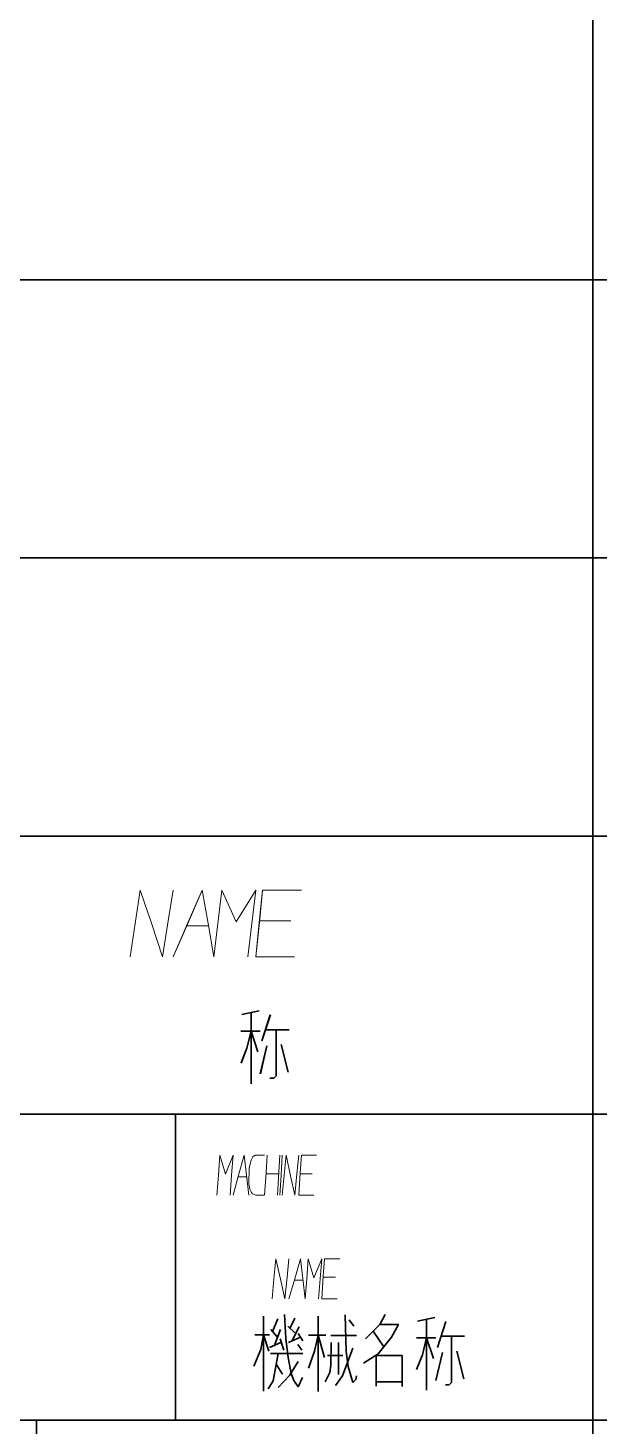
# Model space of a CAD drawing. Header units: millimetres. Extents: x 1333 to 104182, y -62616 to -5704.
# Drawn here: x 46970.7 to 47011.8, y -62285.3 to -62184.7 of the extents above; entities that cross this region are included whole.
import ezdxf

# ---------------------------------------------------------------- set-up
doc = ezdxf.new("R2010")
doc.units = ezdxf.units.MM
doc.header["$LTSCALE"] = 0.5
doc.layers.add('08', color=1, linetype='Continuous')

# ---------------------------------------------------------------- blocks, each defined once
blk = doc.blocks.new('D')
at = {"color": 7, "lineweight": 35}
for p, q in [((54356.08, -14049.04), (54076.08, -14049.04)), ((54356.08, -14069.04), (54076.08, -14069.04))]:
    blk.add_line(p, q, dxfattribs=at)
at = {"color": 7, "lineweight": 35, "ltscale": 0.25}
blk.add_line((54196.08, -14049.04), (54196.08, -14069.04), dxfattribs=at)
blk = doc.blocks.new('arwear')
at = {"layer": '08', "color": 3, "xscale": 0.5, "yscale": 0.5, "zscale": 0.5}
for p in [(26347.04, -5572.506), (26347.04, -5582.506), (26347.04, -5592.506)]:
    blk.add_blockref('D', p, dxfattribs=at)
blk = doc.blocks.new('999')
at = {"color": 7, "lineweight": 35, "ltscale": 0.25}
for p, q in [((75654.98, -11301.12), (75654.98, -11391.12)), ((75654.98, -11391.12), (75654.98, -11421.12)), ((75654.98, -11421.12), (75654.98, -11451.12)), ((75654.98, -11421.12), (75654.98, -11451.12))]:
    blk.add_line(p, q, dxfattribs=at)
at = {"color": 7, "lineweight": 35}
for p, q in [((75894.98, -11361.12), (75474.98, -11361.12)), ((75894.98, -11391.12), (75474.98, -11391.12)), ((75894.98, -11421.12), (75474.98, -11421.12)), ((75894.98, -11421.12), (75474.98, -11421.12)), ((75894.98, -11421.12), (75474.98, -11421.12)), ((75894.98, -11451.12), (75474.98, -11451.12)), ((75894.98, -11451.12), (75474.98, -11451.12)), ((75894.98, -11451.12), (75474.98, -11451.12)), ((75894.98, -11451.12), (75474.98, -11451.12)), ((75654.98, -11529.12), (75654.98, -11451.12)), ((75849.98, -11484.12), (75474.98, -11484.12))]:
    blk.add_line(p, q, dxfattribs=at)
at = {"color": 7, "lineweight": 35, "ltscale": 0.015902}
for p, q in [((75619.01, -11439.97), (75617.14, -11440.36)), ((75619.01, -11439.97), (75617.14, -11440.36)), ((75637.95, -11473.04), (75636.08, -11473.43))]:
    blk.add_line(p, q, dxfattribs=at)
at = {"color": 7, "lineweight": 35, "ltscale": 0.063974}
blk.add_line((75618.12, -11440.15), (75618.12, -11447.83), dxfattribs=at)
blk.add_line((75618.12, -11440.15), (75618.12, -11447.83), dxfattribs=at)
at = {"color": 7, "lineweight": 35, "ltscale": 0.024588}
for p, q in [((75620.2, -11440.4), (75619.29, -11443.21)), ((75620.2, -11440.4), (75619.29, -11443.21)), ((75639.13, -11473.47), (75638.23, -11476.28))]:
    blk.add_line(p, q, dxfattribs=at)
at = {"color": 7, "lineweight": 35, "ltscale": 0.01731}
blk.add_line((75617.03, -11442.17), (75619.11, -11442.17), dxfattribs=at)
blk.add_line((75617.03, -11442.17), (75619.11, -11442.17), dxfattribs=at)
at = {"color": 7, "lineweight": 35, "ltscale": 0.015609}
for p, q in [((75618.12, -11442.17), (75617.66, -11443.99)), ((75618.12, -11442.17), (75617.66, -11443.99)), ((75637.06, -11475.25), (75636.6, -11477.06))]:
    blk.add_line(p, q, dxfattribs=at)
at = {"color": 7, "lineweight": 35, "ltscale": 0.019512}
blk.add_line((75618.12, -11442.17), (75618.86, -11444.4), dxfattribs=at)
blk.add_line((75618.12, -11442.17), (75618.86, -11444.4), dxfattribs=at)
at = {"color": 7, "lineweight": 35, "ltscale": 0.021167}
for p, q in [((75619.68, -11442.01), (75622.22, -11442.01)), ((75619.68, -11442.01), (75622.22, -11442.01)), ((75638.61, -11475.08), (75641.15, -11475.08))]:
    blk.add_line(p, q, dxfattribs=at)
at = {"color": 7, "lineweight": 35, "ltscale": 0.041415}
for p, q in [((75620.82, -11442.01), (75620.82, -11446.98)), ((75620.82, -11442.01), (75620.82, -11446.98)), ((75639.76, -11475.08), (75639.76, -11480.05))]:
    blk.add_line(p, q, dxfattribs=at)
at = {"color": 7, "lineweight": 35, "ltscale": 0.025432}
for p, q in [((75621.38, -11443.61), (75622.12, -11446.57)), ((75621.38, -11443.61), (75622.12, -11446.57)), ((75640.32, -11476.69), (75641.06, -11479.65))]:
    blk.add_line(p, q, dxfattribs=at)
at = {"color": 7, "lineweight": 35, "ltscale": 0.014329}
for p, q in [((75617.66, -11443.99), (75617.04, -11445.6)), ((75617.66, -11443.99), (75617.04, -11445.6)), ((75636.6, -11477.06), (75635.98, -11478.67))]:
    blk.add_line(p, q, dxfattribs=at)
at = {"color": 7, "lineweight": 35, "ltscale": 0.025806}
blk.add_line((75619.82, -11443.75), (75619.12, -11446.77), dxfattribs=at)
blk.add_line((75619.82, -11443.75), (75619.12, -11446.77), dxfattribs=at)
at = {"color": 7, "lineweight": 35, "ltscale": 0.003491}
blk.add_line((75620.57, -11447.23), (75620.15, -11447.23), dxfattribs=at)
blk.add_line((75620.57, -11447.23), (75620.15, -11447.23), dxfattribs=at)
at = {"color": 7, "lineweight": 35, "ltscale": 0.002954}
blk.add_line((75620.82, -11446.98), (75620.57, -11447.23), dxfattribs=at)
blk.add_line((75620.82, -11446.98), (75620.57, -11447.23), dxfattribs=at)
at = {"color": 7, "lineweight": 35, "ltscale": 0.275}
blk.add_line((75609.98, -11451.12), (75609.98, -11484.12), dxfattribs=at)
at = {"color": 7, "lineweight": 35, "ltscale": 0.067471}
blk.add_line((75619.47, -11472.89), (75619.47, -11480.99), dxfattribs=at)
at = {"color": 7, "lineweight": 35, "ltscale": 0.012407}
blk.add_line((75621.01, -11473.19), (75620.43, -11474.56), dxfattribs=at)
at = {"color": 7, "lineweight": 35, "ltscale": 0.021664}
blk.add_line((75621.73, -11472.71), (75621.87, -11475.3), dxfattribs=at)
at = {"color": 7, "lineweight": 35, "ltscale": 0.009567}
blk.add_line((75622.86, -11473.13), (75622.35, -11474.16), dxfattribs=at)
at = {"color": 7, "lineweight": 35, "ltscale": 0.067654}
blk.add_line((75625.37, -11472.91), (75625.37, -11481.03), dxfattribs=at)
at = {"color": 7, "lineweight": 35, "ltscale": 0.0331}
blk.add_line((75628.26, -11472.76), (75628.38, -11476.73), dxfattribs=at)
at = {"color": 7, "lineweight": 35, "ltscale": 0.007029}
blk.add_line((75628.71, -11473.32), (75629.22, -11474), dxfattribs=at)
at = {"color": 7, "lineweight": 35, "ltscale": 0.018414}
blk.add_line((75632.02, -11473.79), (75630.47, -11475.36), dxfattribs=at)
at = {"color": 7, "lineweight": 35, "ltscale": 0.010047}
blk.add_line((75632.59, -11472.72), (75632.02, -11473.79), dxfattribs=at)
at = {"color": 7, "lineweight": 35, "ltscale": 0.016833}
blk.add_line((75632.02, -11473.79), (75634.04, -11473.79), dxfattribs=at)
at = {"color": 7, "lineweight": 35, "ltscale": 0.013329}
blk.add_line((75634.04, -11473.79), (75633.26, -11475.18), dxfattribs=at)
at = {"color": 7, "lineweight": 35, "ltscale": 0.063971}
blk.add_line((75637.06, -11473.23), (75637.06, -11480.9), dxfattribs=at)
at = {"color": 7, "lineweight": 35, "ltscale": 0.013098}
blk.add_line((75618.54, -11474.92), (75620.12, -11474.92), dxfattribs=at)
at = {"color": 7, "lineweight": 35, "ltscale": 0.013547}
blk.add_line((75619.47, -11474.92), (75619.17, -11476.52), dxfattribs=at)
at = {"color": 7, "lineweight": 35, "ltscale": 0.015528}
blk.add_line((75619.47, -11474.92), (75620.05, -11476.69), dxfattribs=at)
at = {"color": 7, "lineweight": 35, "ltscale": 0.009157}
blk.add_line((75620.24, -11474.35), (75620.97, -11475.18), dxfattribs=at)
at = {"color": 7, "lineweight": 35, "ltscale": 0.016009}
blk.add_line((75621.28, -11474.34), (75620.61, -11476.14), dxfattribs=at)
at = {"color": 7, "lineweight": 35, "ltscale": 0.010788}
blk.add_line((75621.27, -11475.36), (75621.65, -11476.59), dxfattribs=at)
at = {"color": 7, "lineweight": 35, "ltscale": 0.017424}
blk.add_line((75621.87, -11475.3), (75622.13, -11477.38), dxfattribs=at)
at = {"color": 7, "lineweight": 35, "ltscale": 0.008649}
blk.add_line((75622.09, -11473.98), (75622.83, -11474.71), dxfattribs=at)
at = {"color": 7, "lineweight": 35, "ltscale": 0.011622}
blk.add_line((75622.16, -11475.74), (75623.44, -11475.18), dxfattribs=at)
at = {"color": 7, "lineweight": 35, "ltscale": 0.014328}
blk.add_line((75623.3, -11474.05), (75622.53, -11475.59), dxfattribs=at)
at = {"color": 7, "lineweight": 35, "ltscale": 0.007707}
blk.add_line((75623.2, -11474.77), (75623.69, -11475.55), dxfattribs=at)
at = {"color": 7, "lineweight": 35, "ltscale": 0.01554}
blk.add_line((75624.33, -11474.94), (75626.19, -11474.94), dxfattribs=at)
at = {"color": 7, "lineweight": 35, "ltscale": 0.01491}
blk.add_line((75625.37, -11474.94), (75624.97, -11476.69), dxfattribs=at)
at = {"color": 7, "lineweight": 35, "ltscale": 0.020909}
blk.add_line((75625.37, -11474.94), (75626.04, -11477.36), dxfattribs=at)
at = {"color": 7, "lineweight": 35, "ltscale": 0.022961}
blk.add_line((75626.72, -11475), (75629.48, -11475), dxfattribs=at)
at = {"color": 7, "lineweight": 35, "ltscale": 0.016928}
blk.add_line((75632.44, -11476.2), (75631.3, -11474.52), dxfattribs=at)
at = {"color": 7, "lineweight": 35, "ltscale": 0.018948}
blk.add_line((75633.26, -11475.18), (75631.84, -11476.96), dxfattribs=at)
at = {"color": 7, "lineweight": 35, "ltscale": 0.017297}
blk.add_line((75635.97, -11475.25), (75638.05, -11475.25), dxfattribs=at)
at = {"color": 7, "lineweight": 35, "ltscale": 0.019508}
blk.add_line((75637.06, -11475.25), (75637.8, -11477.47), dxfattribs=at)
at = {"color": 7, "lineweight": 35, "ltscale": 0.016204}
blk.add_line((75619.17, -11476.52), (75618.41, -11478.31), dxfattribs=at)
at = {"color": 7, "lineweight": 35, "ltscale": 0.011299}
blk.add_line((75620.12, -11476.3), (75621.35, -11475.74), dxfattribs=at)
at = {"color": 7, "lineweight": 35, "ltscale": 0.006406}
blk.add_line((75623.16, -11475.96), (75623.6, -11476.59), dxfattribs=at)
at = {"color": 7, "lineweight": 35, "ltscale": 0.016223}
blk.add_line((75624.97, -11476.69), (75624.3, -11478.52), dxfattribs=at)
at = {"color": 7, "lineweight": 35, "ltscale": 0.020491}
blk.add_line((75626.77, -11475.74), (75626.74, -11478.2), dxfattribs=at)
at = {"color": 7, "lineweight": 35, "ltscale": 0.028964}
blk.add_line((75627.56, -11475.73), (75627.56, -11479.2), dxfattribs=at)
at = {"color": 7, "lineweight": 35, "ltscale": 0.026653}
blk.add_line((75629.11, -11476.36), (75627.99, -11479.35), dxfattribs=at)
at = {"color": 7, "lineweight": 35, "ltscale": 0.013388}
blk.add_line((75628.38, -11476.73), (75628.59, -11478.32), dxfattribs=at)
at = {"color": 7, "lineweight": 35, "ltscale": 0.025803}
blk.add_line((75638.76, -11476.82), (75638.06, -11479.84), dxfattribs=at)
at = {"color": 7, "lineweight": 35, "ltscale": 0.028894}
blk.add_line((75620.23, -11476.95), (75623.69, -11476.95), dxfattribs=at)
at = {"color": 7, "lineweight": 35, "ltscale": 0.024939}
blk.add_line((75621.05, -11476.95), (75620.49, -11479.89), dxfattribs=at)
at = {"color": 7, "lineweight": 35, "ltscale": 0.010682}
blk.add_line((75620.83, -11478.1), (75621.53, -11479.18), dxfattribs=at)
at = {"color": 7, "lineweight": 35, "ltscale": 0.014569}
blk.add_line((75622.13, -11477.38), (75622.46, -11479.09), dxfattribs=at)
at = {"color": 7, "lineweight": 35, "ltscale": 0.01454}
blk.add_line((75623.2, -11477.8), (75622.28, -11479.29), dxfattribs=at)
at = {"color": 7, "lineweight": 35, "ltscale": 0.013708}
blk.add_line((75626.37, -11477.14), (75628.01, -11477.14), dxfattribs=at)
at = {"color": 7, "lineweight": 35, "ltscale": 0.006477}
blk.add_line((75626.74, -11478.2), (75626.63, -11478.97), dxfattribs=at)
at = {"color": 7, "lineweight": 35, "ltscale": 0.015171}
blk.add_line((75628.59, -11478.32), (75629.11, -11480.07), dxfattribs=at)
at = {"color": 7, "lineweight": 35, "ltscale": 0.015798}
blk.add_line((75631.84, -11476.96), (75630.25, -11477.99), dxfattribs=at)
at = {"color": 7, "lineweight": 35, "ltscale": 0.023572}
for p, q in [((75631.6, -11477.15), (75634.43, -11477.15)), ((75631.6, -11480), (75634.43, -11480))]:
    blk.add_line(p, q, dxfattribs=at)
at = {"color": 7, "lineweight": 35, "ltscale": 0.027603}
blk.add_line((75631.6, -11480.46), (75631.6, -11477.15), dxfattribs=at)
at = {"color": 7, "lineweight": 35, "ltscale": 0.027719}
blk.add_line((75634.43, -11477.15), (75634.43, -11480.48), dxfattribs=at)
at = {"color": 7, "lineweight": 35, "ltscale": 0.008224}
blk.add_line((75620.49, -11479.89), (75619.97, -11480.73), dxfattribs=at)
at = {"color": 7, "lineweight": 35, "ltscale": 0.015131}
blk.add_line((75622.28, -11479.29), (75621.04, -11480.6), dxfattribs=at)
at = {"color": 7, "lineweight": 35, "ltscale": 0.006739}
blk.add_line((75622.46, -11479.09), (75622.75, -11479.85), dxfattribs=at)
at = {"color": 7, "lineweight": 35, "ltscale": 0.006915}
blk.add_line((75622.75, -11479.85), (75623.22, -11480.54), dxfattribs=at)
at = {"color": 7, "lineweight": 35, "ltscale": 0.009213}
blk.add_line((75623.22, -11480.54), (75623.68, -11479.53), dxfattribs=at)
at = {"color": 7, "lineweight": 35, "ltscale": 0.009466}
blk.add_line((75626.63, -11478.97), (75626.12, -11479.99), dxfattribs=at)
at = {"color": 7, "lineweight": 35, "ltscale": 0.010708}
blk.add_line((75627.99, -11479.35), (75627.22, -11480.38), dxfattribs=at)
at = {"color": 7, "lineweight": 35, "ltscale": 0.003641}
blk.add_line((75629.11, -11480.07), (75629.41, -11479.75), dxfattribs=at)
at = {"color": 7, "lineweight": 35, "ltscale": 0.00337}
blk.add_line((75629.41, -11479.75), (75629.48, -11479.35), dxfattribs=at)
at = {"color": 7, "lineweight": 35, "ltscale": 0.003479}
blk.add_line((75639.51, -11480.3), (75639.09, -11480.3), dxfattribs=at)
at = {"color": 7, "lineweight": 35, "ltscale": 0.002963}
blk.add_line((75639.76, -11480.05), (75639.51, -11480.3), dxfattribs=at)
at = {"color": 7, "lineweight": 35, "ltscale": 0.375}
blk.add_line((75594.98, -11484.12), (75594.98, -11529.12), dxfattribs=at)
at = {"color": 7, "lineweight": 13}
for points in [[(75605.09, -11434.14), (75605.61, -11430.54), (75606.14, -11426.94), (75607.4, -11430.63), (75608.55, -11434.14), (75609.18, -11430.27), (75609.71, -11426.94)], [(75605.09, -11434.14), (75605.61, -11430.54), (75606.14, -11426.94), (75607.4, -11430.63), (75608.55, -11434.14), (75609.18, -11430.27), (75609.71, -11426.94)], [(75609.71, -11434.14), (75611.28, -11430.54), (75612.86, -11426.94), (75613.49, -11430.54), (75614.11, -11434.14)], [(75609.71, -11434.14), (75611.28, -11430.54), (75612.86, -11426.94), (75613.49, -11430.54), (75614.11, -11434.14)], [(75614.11, -11434.14), (75614.53, -11430.54), (75614.95, -11426.94), (75616.53, -11430.36), (75618.63, -11426.94), (75618.21, -11430.54), (75617.79, -11434.14)], [(75614.11, -11434.14), (75614.53, -11430.54), (75614.95, -11426.94), (75616.53, -11430.36), (75618.63, -11426.94), (75618.21, -11430.54), (75617.79, -11434.14)], [(75622.82, -11434.14), (75618.63, -11434.14), (75619.05, -11430.09), (75619.36, -11426.94), (75623.56, -11426.94)], [(75622.82, -11434.14), (75618.63, -11434.14), (75619.05, -11430.09), (75619.36, -11426.94), (75623.56, -11426.94)], [(75611.18, -11430.81), (75613.49, -11430.81)], [(75611.18, -11430.81), (75613.49, -11430.81)], [(75619.05, -11430.27), (75622.41, -11430.27)], [(75619.05, -11430.27), (75622.41, -11430.27)], [(75614.43, -11459.87), (75614.59, -11457.71), (75614.76, -11455.55), (75615.36, -11457.6), (75616.18, -11455.55), (75616.01, -11457.71), (75615.85, -11459.87)], [(75616.18, -11459.87), (75616.78, -11457.71), (75617.39, -11455.55), (75617.64, -11457.71), (75617.88, -11459.87)], [(75619.54, -11459.87), (75618.65, -11459.87), (75618.28, -11459.71), (75618.16, -11459.55), (75618, -11459.22), (75617.88, -11458.63), (75617.92, -11456.9), (75618.12, -11456.09), (75618.32, -11455.71), (75618.57, -11455.55), (75619.58, -11455.55)], [(75619.58, -11459.87), (75619.74, -11457.44), (75619.87, -11455.55)], [(75621.24, -11455.55), (75621.12, -11457.39), (75620.96, -11459.87)], [(75621.24, -11459.87), (75621.37, -11457.71), (75621.49, -11455.55)], [(75621.49, -11459.87), (75621.69, -11457.71), (75621.89, -11455.55), (75622.38, -11457.76), (75622.83, -11459.87), (75623.07, -11457.55), (75623.27, -11455.55)], [(75624.89, -11459.87), (75623.27, -11459.87), (75623.43, -11457.44), (75623.56, -11455.55), (75625.18, -11455.55)], [(75616.74, -11457.87), (75617.64, -11457.87)], [(75619.74, -11457.55), (75621.12, -11457.55)], [(75623.43, -11457.55), (75624.73, -11457.55)], [(75620.38, -11471.03), (75620.59, -11468.87), (75620.8, -11466.71), (75621.29, -11468.92), (75621.75, -11471.03), (75622, -11468.71), (75622.21, -11466.71)], [(75622.21, -11471.03), (75622.83, -11468.87), (75623.46, -11466.71), (75623.71, -11468.87), (75623.96, -11471.03)], [(75623.96, -11471.03), (75624.12, -11468.87), (75624.29, -11466.71), (75624.91, -11468.76), (75625.74, -11466.71), (75625.58, -11468.87), (75625.41, -11471.03)], [(75627.41, -11471.03), (75625.74, -11471.03), (75625.91, -11468.6), (75626.03, -11466.71), (75627.7, -11466.71)], [(75622.79, -11469.03), (75623.71, -11469.03)], [(75625.91, -11468.71), (75627.24, -11468.71)]]:
    blk.add_lwpolyline(points, dxfattribs=at)

msp = doc.modelspace()

# ---------------------------------------------------------------- linework, layer by layer
at = {"color": 7, "lineweight": 35}
for p, q in [((47171.32, -62242.825), (46891.32, -62242.825)), ((47171.32, -62242.825), (46891.32, -62242.825)), ((47171.32, -62242.825), (46891.32, -62242.825)), ((47171.32, -62262.825), (46891.32, -62262.825)), ((47171.32, -62262.825), (46891.32, -62262.825)), ((47171.32, -62262.825), (46891.32, -62262.825)), ((47171.32, -62262.825), (46891.32, -62262.825)), ((47011.32, -62314.825), (47011.32, -62262.825))]:
    msp.add_line(p, q, dxfattribs=at)
at = {"color": 7, "lineweight": 35, "ltscale": 0.25}
msp.add_line((47011.32, -62242.825), (47011.32, -62262.825), dxfattribs=at)
msp.add_line((47011.32, -62242.825), (47011.32, -62262.825), dxfattribs=at)
at = {"color": 7, "lineweight": 35, "ltscale": 0.015902}
msp.add_line((46987.341, -62255.39), (46986.096, -62255.651), dxfattribs=at)
msp.add_line((46987.341, -62255.39), (46986.096, -62255.651), dxfattribs=at)
at = {"color": 7, "lineweight": 35, "ltscale": 0.063974}
msp.add_line((46986.746, -62255.515), (46986.746, -62260.633), dxfattribs=at)
msp.add_line((46986.746, -62255.515), (46986.746, -62260.633), dxfattribs=at)
at = {"color": 7, "lineweight": 35, "ltscale": 0.024588}
msp.add_line((46988.131, -62255.679), (46987.527, -62257.551), dxfattribs=at)
msp.add_line((46988.131, -62255.679), (46987.527, -62257.551), dxfattribs=at)
at = {"color": 7, "lineweight": 35, "ltscale": 0.01731}
msp.add_line((46986.022, -62256.861), (46987.407, -62256.861), dxfattribs=at)
msp.add_line((46986.022, -62256.861), (46987.407, -62256.861), dxfattribs=at)
at = {"color": 7, "lineweight": 35, "ltscale": 0.015609}
msp.add_line((46986.746, -62256.861), (46986.44, -62258.072), dxfattribs=at)
msp.add_line((46986.746, -62256.861), (46986.44, -62258.072), dxfattribs=at)
at = {"color": 7, "lineweight": 35, "ltscale": 0.019512}
msp.add_line((46986.746, -62256.861), (46987.24, -62258.342), dxfattribs=at)
msp.add_line((46986.746, -62256.861), (46987.24, -62258.342), dxfattribs=at)
at = {"color": 7, "lineweight": 35, "ltscale": 0.021167}
msp.add_line((46987.785, -62256.752), (46989.478, -62256.752), dxfattribs=at)
msp.add_line((46987.785, -62256.752), (46989.478, -62256.752), dxfattribs=at)
at = {"color": 7, "lineweight": 35, "ltscale": 0.041415}
msp.add_line((46988.549, -62256.752), (46988.549, -62260.065), dxfattribs=at)
msp.add_line((46988.549, -62256.752), (46988.549, -62260.065), dxfattribs=at)
at = {"color": 7, "lineweight": 35, "ltscale": 0.014329}
msp.add_line((46986.44, -62258.072), (46986.031, -62259.143), dxfattribs=at)
msp.add_line((46986.44, -62258.072), (46986.031, -62259.143), dxfattribs=at)
at = {"color": 7, "lineweight": 35, "ltscale": 0.025806}
msp.add_line((46987.88, -62257.914), (46987.416, -62259.925), dxfattribs=at)
msp.add_line((46987.88, -62257.914), (46987.416, -62259.925), dxfattribs=at)
at = {"color": 7, "lineweight": 35, "ltscale": 0.025432}
msp.add_line((46988.921, -62257.821), (46989.414, -62259.795), dxfattribs=at)
msp.add_line((46988.921, -62257.821), (46989.414, -62259.795), dxfattribs=at)
at = {"color": 7, "lineweight": 35, "ltscale": 0.003491}
msp.add_line((46988.382, -62260.232), (46988.103, -62260.232), dxfattribs=at)
msp.add_line((46988.382, -62260.232), (46988.103, -62260.232), dxfattribs=at)
at = {"color": 7, "lineweight": 35, "ltscale": 0.002954}
msp.add_line((46988.549, -62260.065), (46988.382, -62260.232), dxfattribs=at)
msp.add_line((46988.549, -62260.065), (46988.382, -62260.232), dxfattribs=at)
at = {"color": 7, "lineweight": 35, "ltscale": 0.275}
msp.add_line((46981.32, -62262.825), (46981.32, -62284.825), dxfattribs=at)
at = {"color": 7, "lineweight": 13}
for points in [[(46978.061, -62251.504), (46978.411, -62249.104), (46978.761, -62246.704), (46979.6, -62249.164), (46980.37, -62251.504), (46980.79, -62248.924), (46981.139, -62246.704)], [(46978.061, -62251.504), (46978.411, -62249.104), (46978.761, -62246.704), (46979.6, -62249.164), (46980.37, -62251.504), (46980.79, -62248.924), (46981.139, -62246.704)], [(46981.139, -62251.504), (46982.189, -62249.104), (46983.238, -62246.704), (46983.658, -62249.104), (46984.078, -62251.504)], [(46981.139, -62251.504), (46982.189, -62249.104), (46983.238, -62246.704), (46983.658, -62249.104), (46984.078, -62251.504)], [(46984.078, -62251.504), (46984.357, -62249.104), (46984.637, -62246.704), (46985.687, -62248.984), (46987.086, -62246.704), (46986.806, -62249.104), (46986.526, -62251.504)], [(46984.078, -62251.504), (46984.357, -62249.104), (46984.637, -62246.704), (46985.687, -62248.984), (46987.086, -62246.704), (46986.806, -62249.104), (46986.526, -62251.504)], [(46989.884, -62251.504), (46987.086, -62251.504), (46987.366, -62248.804), (46987.576, -62246.704), (46990.374, -62246.704)], [(46989.884, -62251.504), (46987.086, -62251.504), (46987.366, -62248.804), (46987.576, -62246.704), (46990.374, -62246.704)], [(46982.119, -62249.284), (46983.658, -62249.284)], [(46982.119, -62249.284), (46983.658, -62249.284)], [(46987.366, -62248.924), (46989.604, -62248.924)], [(46987.366, -62248.924), (46989.604, -62248.924)]]:
    msp.add_lwpolyline(points, dxfattribs=at)

# ---------------------------------------------------------------- block references
at = {"layer": '08', "color": 55, "xscale": 0.6666666666860692, "yscale": 0.6666666666642413, "zscale": 0.6666666666666666}
msp.add_blockref('999', (-3425.332, -54628.745), dxfattribs=at)
at = {"layer": '08', "color": 3, "xscale": 2, "yscale": 2, "zscale": 2}
msp.add_blockref('arwear', (-59878.84, -36988.769), dxfattribs=at)

doc.saveas('drawing.dxf')
